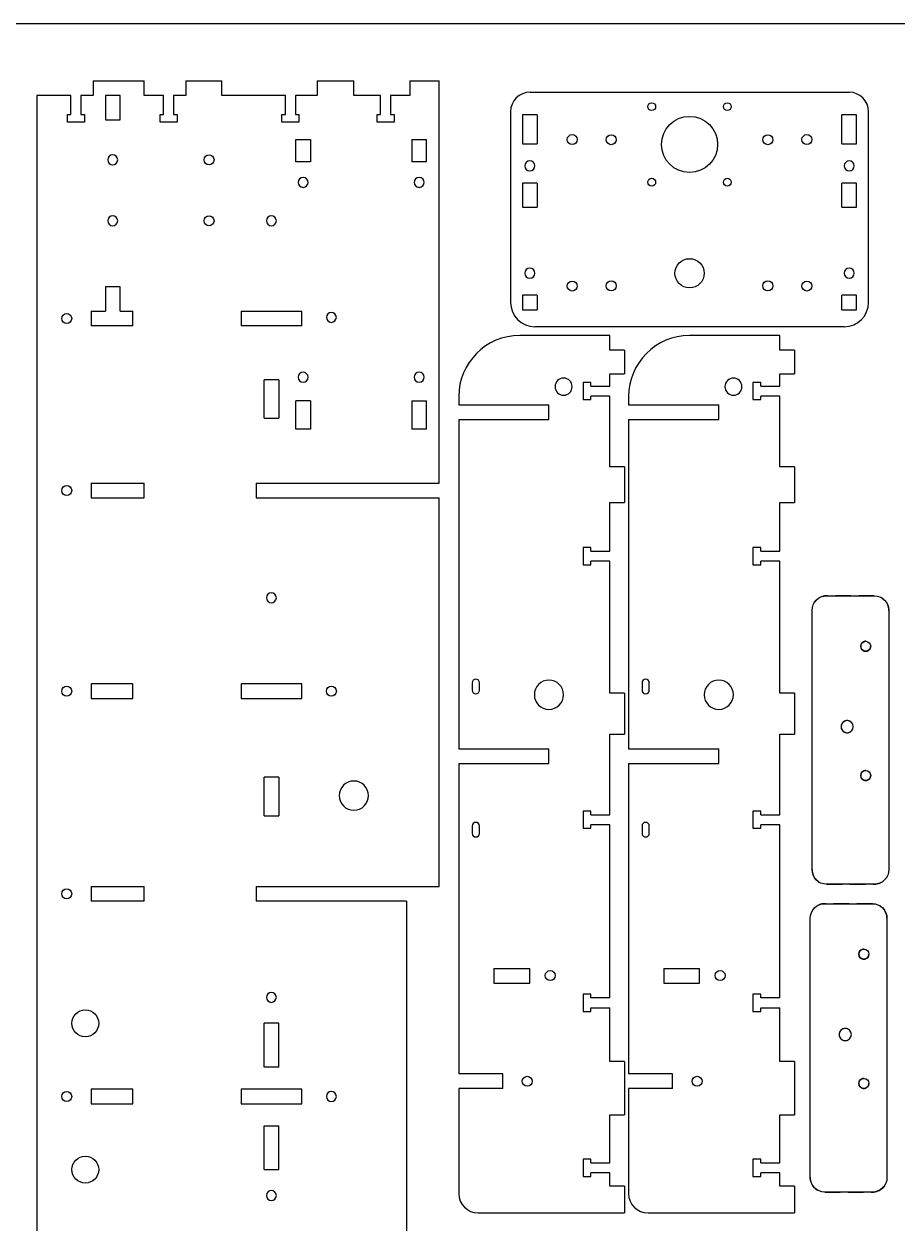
# Model space of a CAD drawing. Header units: millimetres. Extents: x -2614 to 1371, y 670 to 4202.
# Drawn here: x -543.2 to -185.1, y 1061.4 to 1553 of the extents above; entities that cross this region are included whole.
import ezdxf

# ---------------------------------------------------------------- set-up
doc = ezdxf.new("R2010")
doc.units = ezdxf.units.MM
doc.linetypes.add('HIDDEN', pattern=[9.525, 6.35, -3.175])
doc.layers.get('0').update_dxf_attribs({"lineweight": 70})
doc.layers.add('Hidden', color=7, linetype='HIDDEN', lineweight=70)

msp = doc.modelspace()

# ---------------------------------------------------------------- linework, layer by layer
at = {"color": 7, "lineweight": -3}
for p, q in [((79.07, 1553.05), (-1140.13, 1553.05)), ((-514.85, 1529.74), (-493.95, 1529.74)), ((-514.85, 1529.74), (-514.85, 1523.74)), ((-493.95, 1523.74), (-493.95, 1529.74)), ((-476.85, 1529.74), (-462.03, 1529.74)), ((-476.85, 1529.74), (-476.85, 1523.74)), ((-462.03, 1523.74), (-462.03, 1529.74)), ((-422.9, 1529.74), (-407.9, 1529.74)), ((-422.9, 1529.74), (-422.9, 1523.74)), ((-407.9, 1523.74), (-407.9, 1529.74)), ((-384.9, 1529.74), (-372.9, 1529.74)), ((-384.9, 1529.74), (-384.9, 1523.74)), ((-372.9, 1364.74), (-372.9, 1529.74)), ((-335.64, 1525.07), (-204.78, 1525.07)), ((-523.95, 1523.74), (-537.9, 1523.74)), ((-537.9, 1523.74), (-537.9, 702.74)), ((-523.95, 1515.94), (-523.95, 1523.74)), ((-514.85, 1523.74), (-519.85, 1523.74)), ((-519.85, 1523.74), (-519.85, 1515.94)), ((-509.8, 1523.74), (-509.8, 1513.74)), ((-503.8, 1523.74), (-509.8, 1523.74)), ((-503.8, 1513.74), (-503.8, 1523.74)), ((-485.95, 1523.74), (-493.95, 1523.74)), ((-485.95, 1515.94), (-485.95, 1523.74)), ((-476.85, 1523.74), (-481.85, 1523.74)), ((-481.85, 1523.74), (-481.85, 1515.94)), ((-435.95, 1523.74), (-462.03, 1523.74)), ((-435.95, 1515.94), (-435.95, 1523.74)), ((-422.9, 1523.74), (-431.85, 1523.74)), ((-431.85, 1523.74), (-431.85, 1515.94)), ((-396.95, 1523.74), (-407.9, 1523.74)), ((-396.95, 1515.94), (-396.95, 1523.74)), ((-384.9, 1523.74), (-392.85, 1523.74)), ((-392.85, 1523.74), (-392.85, 1515.94)), ((-525.4, 1512.74), (-525.4, 1515.94)), ((-525.4, 1515.94), (-523.95, 1515.94)), ((-519.85, 1515.94), (-518.4, 1515.94)), ((-518.4, 1515.94), (-518.4, 1512.74)), ((-487.4, 1512.74), (-487.4, 1515.94)), ((-487.4, 1515.94), (-485.95, 1515.94)), ((-481.85, 1515.94), (-480.4, 1515.94)), ((-480.4, 1515.94), (-480.4, 1512.74)), ((-437.4, 1512.74), (-437.4, 1515.94)), ((-437.4, 1515.94), (-435.95, 1515.94)), ((-431.85, 1515.94), (-430.4, 1515.94)), ((-430.4, 1515.94), (-430.4, 1512.74)), ((-398.4, 1512.74), (-398.4, 1515.94)), ((-398.4, 1515.94), (-396.95, 1515.94)), ((-392.85, 1515.94), (-391.4, 1515.94)), ((-391.4, 1515.94), (-391.4, 1512.74)), ((-343.64, 1517.07), (-343.64, 1438.87)), ((-338.71, 1515.84), (-338.71, 1503.85)), ((-332.71, 1515.84), (-338.71, 1515.84)), ((-332.71, 1515.84), (-332.71, 1503.85)), ((-207.71, 1503.85), (-207.71, 1515.84)), ((-201.71, 1515.84), (-207.71, 1515.84)), ((-201.71, 1503.85), (-201.71, 1515.84)), ((-196.78, 1438.87), (-196.78, 1517.07)), ((-518.4, 1512.74), (-525.4, 1512.74)), ((-509.8, 1513.74), (-503.8, 1513.74)), ((-480.4, 1512.74), (-487.4, 1512.74)), ((-430.4, 1512.74), (-437.4, 1512.74)), ((-391.4, 1512.74), (-398.4, 1512.74)), ((-431.7, 1505.63), (-425.73, 1505.63)), ((-431.7, 1496.47), (-431.7, 1505.63)), ((-425.73, 1505.63), (-425.73, 1496.47)), ((-384.1, 1505.7), (-378.1, 1505.7)), ((-384.1, 1505.7), (-384.1, 1496.55)), ((-378.1, 1496.55), (-378.1, 1505.7)), ((-338.71, 1503.85), (-332.71, 1503.85)), ((-207.71, 1503.85), (-201.71, 1503.85)), ((-425.73, 1496.47), (-431.7, 1496.47)), ((-378.1, 1496.55), (-384.1, 1496.55)), ((-332.71, 1487.79), (-338.71, 1487.79)), ((-338.71, 1487.79), (-338.71, 1477.92)), ((-332.71, 1487.79), (-332.71, 1477.92)), ((-207.71, 1477.92), (-207.71, 1487.79)), ((-201.71, 1487.79), (-207.71, 1487.79)), ((-201.71, 1477.92), (-201.71, 1487.79)), ((-338.71, 1477.92), (-332.71, 1477.92)), ((-207.71, 1477.92), (-201.71, 1477.92)), ((-509.8, 1445.24), (-509.8, 1435.24)), ((-503.8, 1445.24), (-509.8, 1445.24)), ((-503.8, 1435.24), (-503.8, 1445.24)), ((-332.71, 1441.86), (-338.71, 1441.86)), ((-338.71, 1441.86), (-338.71, 1435.86)), ((-332.71, 1441.86), (-332.71, 1435.86)), ((-207.71, 1435.86), (-207.71, 1441.86)), ((-201.71, 1441.86), (-207.71, 1441.86)), ((-201.71, 1435.86), (-201.71, 1441.86)), ((-338.71, 1435.86), (-332.71, 1435.86)), ((-207.71, 1435.86), (-201.71, 1435.86)), ((-515.62, 1435.24), (-515.62, 1429.24)), ((-515.62, 1435.24), (-509.8, 1435.24)), ((-503.8, 1435.24), (-498.54, 1435.24)), ((-498.54, 1429.24), (-498.54, 1435.24)), ((-454.18, 1435.24), (-429.18, 1435.24)), ((-454.18, 1435.24), (-454.18, 1429.24)), ((-429.18, 1429.24), (-429.18, 1435.24)), ((-498.54, 1429.24), (-515.62, 1429.24)), ((-429.18, 1429.24), (-454.18, 1429.24)), ((-206.78, 1428.87), (-333.64, 1428.87)), ((-302.86, 1425.31), (-339.87, 1425.31)), ((-302.86, 1419.31), (-302.86, 1425.31)), ((-233.2, 1425.31), (-270.21, 1425.31)), ((-233.2, 1419.31), (-233.2, 1425.31)), ((-296.86, 1419.31), (-302.86, 1419.31)), ((-296.86, 1419.31), (-296.86, 1409.56)), ((-227.2, 1419.31), (-233.2, 1419.31)), ((-227.2, 1419.31), (-227.2, 1409.56)), ((-444.73, 1391.39), (-444.73, 1407.19)), ((-438.73, 1407.19), (-444.73, 1407.19)), ((-438.73, 1407.19), (-438.73, 1391.39)), ((-302.86, 1409.56), (-296.86, 1409.56)), ((-302.86, 1404.56), (-302.86, 1409.56)), ((-233.2, 1409.56), (-227.2, 1409.56)), ((-233.2, 1404.56), (-233.2, 1409.56)), ((-313.86, 1406.01), (-313.86, 1399.01)), ((-310.66, 1406.01), (-313.86, 1406.01)), ((-310.66, 1404.56), (-310.66, 1406.01)), ((-310.66, 1404.56), (-302.86, 1404.56)), ((-244.2, 1406.01), (-244.2, 1399.01)), ((-241, 1406.01), (-244.2, 1406.01)), ((-241, 1404.56), (-241, 1406.01)), ((-241, 1404.56), (-233.2, 1404.56)), ((-431.7, 1386.84), (-431.7, 1398.46)), ((-425.7, 1398.46), (-431.7, 1398.46)), ((-425.7, 1398.46), (-425.7, 1386.84)), ((-384.1, 1398.53), (-378.1, 1398.53)), ((-384.1, 1398.53), (-384.1, 1386.92)), ((-378.1, 1386.92), (-378.1, 1398.53)), ((-364.87, 1400.31), (-364.87, 1396.82)), ((-364.87, 1396.82), (-327.86, 1396.82)), ((-327.86, 1390.82), (-327.86, 1396.82)), ((-313.86, 1399.01), (-310.66, 1399.01)), ((-310.66, 1399.01), (-310.66, 1400.46)), ((-302.86, 1400.46), (-310.66, 1400.46)), ((-302.86, 1371.46), (-302.86, 1400.46)), ((-295.21, 1400.31), (-295.21, 1396.82)), ((-295.21, 1396.82), (-258.2, 1396.82)), ((-258.2, 1390.82), (-258.2, 1396.82)), ((-244.2, 1399.01), (-241, 1399.01)), ((-241, 1399.01), (-241, 1400.46)), ((-233.2, 1400.46), (-241, 1400.46)), ((-233.2, 1371.46), (-233.2, 1400.46)), ((-444.73, 1391.39), (-438.73, 1391.39)), ((-425.7, 1386.84), (-431.7, 1386.84)), ((-378.1, 1386.92), (-384.1, 1386.92)), ((-364.87, 1390.82), (-327.86, 1390.82)), ((-364.87, 1390.82), (-364.87, 1255.82)), ((-295.21, 1390.82), (-258.2, 1390.82)), ((-295.21, 1390.82), (-295.21, 1255.82)), ((-296.86, 1371.46), (-302.86, 1371.46)), ((-296.86, 1371.46), (-296.86, 1356.87)), ((-227.2, 1371.46), (-233.2, 1371.46)), ((-227.2, 1371.46), (-227.2, 1356.87)), ((-515.62, 1364.74), (-515.62, 1358.74)), ((-515.62, 1364.74), (-493.95, 1364.74)), ((-493.95, 1358.74), (-493.95, 1364.74)), ((-447.9, 1364.74), (-447.9, 1358.74)), ((-447.9, 1364.74), (-372.9, 1364.74)), ((-515.62, 1358.74), (-493.95, 1358.74)), ((-447.9, 1358.74), (-372.9, 1358.74)), ((-372.9, 1199.34), (-372.9, 1358.74)), ((-302.86, 1336.87), (-302.86, 1356.87)), ((-302.86, 1356.87), (-296.86, 1356.87)), ((-233.2, 1336.87), (-233.2, 1356.87)), ((-233.2, 1356.87), (-227.2, 1356.87)), ((-313.86, 1338.32), (-313.86, 1331.32)), ((-310.66, 1338.32), (-313.86, 1338.32)), ((-310.66, 1336.87), (-310.66, 1338.32)), ((-244.2, 1338.32), (-244.2, 1331.32)), ((-241, 1338.32), (-244.2, 1338.32)), ((-241, 1336.87), (-241, 1338.32)), ((-310.66, 1336.87), (-302.86, 1336.87)), ((-310.66, 1331.32), (-310.66, 1332.77)), ((-302.86, 1332.77), (-310.66, 1332.77)), ((-302.86, 1278.59), (-302.86, 1332.77)), ((-241, 1336.87), (-233.2, 1336.87)), ((-241, 1331.32), (-241, 1332.77)), ((-233.2, 1332.77), (-241, 1332.77)), ((-233.2, 1278.59), (-233.2, 1332.77)), ((-313.86, 1331.32), (-310.66, 1331.32)), ((-244.2, 1331.32), (-241, 1331.32)), ((-213.97, 1318.55), (-194.47, 1318.55)), ((-219.97, 1206.27), (-219.97, 1312.55)), ((-188.47, 1312.55), (-188.47, 1206.27)), ((-515.62, 1282.44), (-515.62, 1276.44)), ((-498.54, 1282.44), (-515.62, 1282.44)), ((-498.54, 1276.44), (-498.54, 1282.44)), ((-454.18, 1282.44), (-454.18, 1276.44)), ((-429.18, 1282.44), (-454.18, 1282.44)), ((-429.18, 1276.44), (-429.18, 1282.44)), ((-359.37, 1282.89), (-359.37, 1279.89)), ((-356.37, 1279.89), (-356.37, 1282.89)), ((-296.86, 1278.59), (-302.86, 1278.59)), ((-296.86, 1278.59), (-296.86, 1261.85)), ((-289.71, 1282.89), (-289.71, 1279.89)), ((-286.71, 1279.89), (-286.71, 1282.89)), ((-227.2, 1278.59), (-233.2, 1278.59)), ((-227.2, 1278.59), (-227.2, 1261.85)), ((-515.62, 1276.44), (-498.54, 1276.44)), ((-454.18, 1276.44), (-429.18, 1276.44)), ((-302.86, 1228.79), (-302.86, 1261.85)), ((-302.86, 1261.85), (-296.86, 1261.85)), ((-233.2, 1228.79), (-233.2, 1261.85)), ((-233.2, 1261.85), (-227.2, 1261.85)), ((-364.87, 1255.82), (-327.86, 1255.82)), ((-327.86, 1249.82), (-327.86, 1255.82)), ((-295.21, 1255.82), (-258.2, 1255.82)), ((-258.2, 1249.82), (-258.2, 1255.82)), ((-364.87, 1249.82), (-327.86, 1249.82)), ((-364.87, 1249.82), (-364.87, 1122.47)), ((-295.21, 1249.82), (-258.2, 1249.82)), ((-295.21, 1249.82), (-295.21, 1122.47)), ((-444.73, 1228.39), (-444.73, 1244.19)), ((-438.73, 1244.19), (-444.73, 1244.19)), ((-438.73, 1244.19), (-438.73, 1228.39)), ((-310.66, 1230.24), (-313.86, 1230.24)), ((-313.86, 1230.24), (-313.86, 1223.24)), ((-310.66, 1228.79), (-310.66, 1230.24)), ((-241, 1230.24), (-244.2, 1230.24)), ((-244.2, 1230.24), (-244.2, 1223.24)), ((-241, 1228.79), (-241, 1230.24)), ((-444.73, 1228.39), (-438.73, 1228.39)), ((-310.66, 1228.79), (-302.86, 1228.79)), ((-310.66, 1223.24), (-310.66, 1224.69)), ((-302.86, 1224.69), (-310.66, 1224.69)), ((-302.86, 1153.7), (-302.86, 1224.69)), ((-241, 1228.79), (-233.2, 1228.79)), ((-241, 1223.24), (-241, 1224.69)), ((-233.2, 1224.69), (-241, 1224.69)), ((-233.2, 1153.7), (-233.2, 1224.69)), ((-359.37, 1224.15), (-359.37, 1221.15)), ((-356.37, 1221.15), (-356.37, 1224.15)), ((-313.86, 1223.24), (-310.66, 1223.24)), ((-289.71, 1224.15), (-289.71, 1221.15)), ((-286.71, 1221.15), (-286.71, 1224.15)), ((-244.2, 1223.24), (-241, 1223.24)), ((-194.47, 1200.27), (-213.97, 1200.27)), ((-515.62, 1199.34), (-515.62, 1193.34)), ((-515.62, 1199.34), (-493.95, 1199.34)), ((-493.95, 1193.34), (-493.95, 1199.34)), ((-447.9, 1199.34), (-447.9, 1193.34)), ((-447.9, 1199.34), (-372.9, 1199.34)), ((-493.95, 1193.34), (-515.62, 1193.34)), ((-386.3, 1193.34), (-447.9, 1193.34)), ((-386.3, 1193.34), (-386.3, 1033.14)), ((-214.73, 1192.3), (-195.23, 1192.3)), ((-220.73, 1080.02), (-220.73, 1186.3)), ((-189.23, 1186.3), (-189.23, 1080.02)), ((-350.43, 1165.72), (-335.77, 1165.72)), ((-350.43, 1165.72), (-350.43, 1159.72)), ((-335.77, 1159.72), (-335.77, 1165.72)), ((-280.77, 1165.72), (-266.11, 1165.72)), ((-280.77, 1165.72), (-280.77, 1159.72)), ((-266.11, 1159.72), (-266.11, 1165.72)), ((-350.43, 1159.72), (-335.77, 1159.72)), ((-280.77, 1159.72), (-266.11, 1159.72)), ((-313.86, 1155.15), (-313.86, 1148.15)), ((-310.66, 1155.15), (-313.86, 1155.15)), ((-310.66, 1153.7), (-310.66, 1155.15)), ((-302.86, 1153.7), (-310.66, 1153.7)), ((-244.2, 1155.15), (-244.2, 1148.15)), ((-241, 1155.15), (-244.2, 1155.15)), ((-241, 1153.7), (-241, 1155.15)), ((-233.2, 1153.7), (-241, 1153.7)), ((-313.86, 1148.15), (-310.66, 1148.15)), ((-310.66, 1149.6), (-302.86, 1149.6)), ((-310.66, 1148.15), (-310.66, 1149.6)), ((-302.86, 1127.62), (-302.86, 1149.6)), ((-244.2, 1148.15), (-241, 1148.15)), ((-241, 1149.6), (-233.2, 1149.6)), ((-241, 1148.15), (-241, 1149.6)), ((-233.2, 1127.62), (-233.2, 1149.6)), ((-444.73, 1125.24), (-444.73, 1143.24)), ((-438.73, 1143.24), (-444.73, 1143.24)), ((-438.73, 1125.24), (-438.73, 1143.24)), ((-296.86, 1127.62), (-302.86, 1127.62)), ((-296.86, 1127.62), (-296.86, 1105.77)), ((-227.2, 1127.62), (-233.2, 1127.62)), ((-227.2, 1127.62), (-227.2, 1105.77)), ((-438.73, 1125.24), (-444.73, 1125.24)), ((-346.85, 1122.47), (-364.87, 1122.47)), ((-346.85, 1116.47), (-346.85, 1122.47)), ((-277.19, 1122.47), (-295.21, 1122.47)), ((-277.19, 1116.47), (-277.19, 1122.47)), ((-498.54, 1116.24), (-515.62, 1116.24)), ((-515.62, 1116.24), (-515.62, 1110.24)), ((-498.54, 1110.24), (-498.54, 1116.24)), ((-454.18, 1116.24), (-454.18, 1110.24)), ((-429.18, 1116.24), (-454.18, 1116.24)), ((-429.18, 1110.24), (-429.18, 1116.24)), ((-346.85, 1116.47), (-364.87, 1116.47)), ((-364.87, 1116.47), (-364.87, 1073.48)), ((-277.19, 1116.47), (-295.21, 1116.47)), ((-295.21, 1116.47), (-295.21, 1073.48)), ((-515.62, 1110.24), (-498.54, 1110.24)), ((-454.18, 1110.24), (-429.18, 1110.24)), ((-302.86, 1105.77), (-296.86, 1105.77)), ((-302.86, 1086.03), (-302.86, 1105.77)), ((-233.2, 1105.77), (-227.2, 1105.77)), ((-233.2, 1086.03), (-233.2, 1105.77)), ((-444.73, 1083.24), (-444.73, 1101.24)), ((-444.73, 1101.24), (-438.73, 1101.24)), ((-438.73, 1083.24), (-438.73, 1101.24)), ((-313.86, 1087.48), (-313.86, 1080.48)), ((-310.66, 1087.48), (-313.86, 1087.48)), ((-310.66, 1086.03), (-310.66, 1087.48)), ((-244.2, 1087.48), (-244.2, 1080.48)), ((-241, 1087.48), (-244.2, 1087.48)), ((-241, 1086.03), (-241, 1087.48)), ((-444.73, 1083.24), (-438.73, 1083.24)), ((-310.66, 1086.03), (-302.86, 1086.03)), ((-310.66, 1080.48), (-310.66, 1081.93)), ((-302.86, 1081.93), (-310.66, 1081.93)), ((-302.86, 1076.48), (-302.86, 1081.93)), ((-241, 1086.03), (-233.2, 1086.03)), ((-241, 1080.48), (-241, 1081.93)), ((-233.2, 1081.93), (-241, 1081.93)), ((-233.2, 1076.48), (-233.2, 1081.93)), ((-313.86, 1080.48), (-310.66, 1080.48)), ((-244.2, 1080.48), (-241, 1080.48)), ((-296.85, 1076.48), (-302.86, 1076.48)), ((-296.85, 1076.48), (-296.86, 1065.48)), ((-227.19, 1076.48), (-233.2, 1076.48)), ((-227.19, 1076.48), (-227.2, 1065.48)), ((-195.23, 1074.02), (-214.73, 1074.02)), ((-356.87, 1065.48), (-296.86, 1065.48)), ((-287.21, 1065.48), (-227.2, 1065.48))]:
    msp.add_line(p, q, dxfattribs=at)
for centre, radius in [((-285.71, 1519.15), 1.6), ((-254.71, 1519.15), 1.6), ((-270.21, 1503.66), 11.5), ((-318.33, 1505.65), 2.05), ((-302.33, 1505.6), 2.05), ((-238.09, 1505.6), 2.05), ((-222.09, 1505.65), 2.05), ((-467.3, 1497.34), 2.05), ((-285.71, 1488.16), 1.6), ((-254.71, 1488.16), 1.6), ((-467.3, 1472.34), 2.05), ((-270.21, 1450.81), 6), ((-318.33, 1445.58), 2.05), ((-302.33, 1445.68), 2.05), ((-238.09, 1445.68), 2.05), ((-222.09, 1445.58), 2.05), ((-525.67, 1432.24), 2.05), ((-525.67, 1361.74), 2.05), ((-525.67, 1279.44), 2.05), ((-417.13, 1279.44), 2.05), ((-525.67, 1196.34), 2.05), ((-327.34, 1162.82), 2.05), ((-257.68, 1162.82), 2.05), ((-518.04, 1143.24), 5.5), ((-336.78, 1119.47), 2.05), ((-267.12, 1119.47), 2.05), ((-525.67, 1113.24), 2.05), ((-518.04, 1083.24), 5.5)]:
    msp.add_circle(centre, radius, dxfattribs=at)
at = {"color": 7, "lineweight": -3, "extrusion": (2.83275e-16, 2.43736e-31, -1)}
for centre in [(506.8, 1497.34), (506.8, 1472.34), (441.73, 1472.34), (417.13, 1432.74), (441.73, 1317.74), (441.73, 1153.88), (417.13, 1113.24), (441.73, 1072.6)]:
    msp.add_circle(centre, 2.05, dxfattribs=at)
at = {"color": 7, "lineweight": -3, "extrusion": (-5.96745e-15, -9.44261e-15, -1)}
for centre in [(335.71, 1494.84), (204.71, 1494.84), (335.71, 1450.87), (204.71, 1450.87)]:
    msp.add_circle(centre, 2.05, dxfattribs=at)
at = {"color": 7, "lineweight": -3, "extrusion": (2.83275e-16, 2.27294e-31, -1)}
for centre in [(428.7, 1488.11), (381.1, 1488.11), (428.7, 1408.18), (381.1, 1408.18)]:
    msp.add_circle(centre, 2.05, dxfattribs=at)
at = {"color": 7, "lineweight": -3, "extrusion": (3.05311e-16, -3.28949e-31, -1)}
for centre, radius in [((321.86, 1404.32), 3.5), ((252.2, 1404.32), 3.5), ((327.87, 1277.98), 6), ((258.21, 1277.98), 6)]:
    msp.add_circle(centre, radius, dxfattribs=at)
at = {"color": 7, "lineweight": -3, "extrusion": (3.48453e-15, -7.27213e-30, -1)}
msp.add_circle((407.9, 1236.61), 6, dxfattribs=at)
at = {"color": 7, "lineweight": -3}
for centre, radius, start, end in [((-335.64, 1517.07), 8, 90, 180), ((-204.78, 1517.07), 8, 0, 90), ((-333.64, 1438.87), 10, 180, 270), ((-206.78, 1438.87), 10, 270, 360), ((-339.87, 1400.31), 25, 90, 180), ((-270.21, 1400.31), 25, 90, 180), ((-357.87, 1282.89), 1.5, 0, 180), ((-288.21, 1282.89), 1.5, 0, 180), ((-357.87, 1279.89), 1.5, 180, 0), ((-288.21, 1279.89), 1.5, 180, 0), ((-357.87, 1224.15), 1.5, 0, 180), ((-288.21, 1224.15), 1.5, 0, 180), ((-357.87, 1221.15), 1.5, 180, 0), ((-288.21, 1221.15), 1.5, 180, 0), ((-356.87, 1073.48), 8, 180, 269.9938), ((-287.21, 1073.48), 8, 180, 269.9938)]:
    msp.add_arc(centre, radius, start, end, dxfattribs=at)
at = {"color": 7, "lineweight": -3, "extrusion": (0, 0, -1)}
for centre, start_param, end_param in [((-213.97, 1312.55), 0, 1.570796), ((-194.47, 1312.55), 1.570796, 3.141593), ((-213.97, 1206.27), 4.712389, 6.283185), ((-194.47, 1206.27), 3.141593, 4.712389), ((-214.73, 1186.3), 0, 1.570796), ((-195.23, 1186.3), 1.570796, 3.141593), ((-214.73, 1080.02), 4.712389, 6.283185), ((-195.23, 1080.02), 3.141593, 4.712389)]:
    msp.add_ellipse(centre, major_axis=(-6, 0), ratio=1, start_param=start_param, end_param=end_param, dxfattribs=at)
at = {"color": 7, "lineweight": -3}
for centre in [(-197.97, 1297.86), (-197.97, 1244.86), (-198.73, 1171.6), (-198.73, 1118.6)]:
    msp.add_ellipse(centre, major_axis=(2.05, 0), ratio=1, dxfattribs=at)
at = {"color": 7, "lineweight": -3, "extrusion": (0, 0, -1)}
for centre in [(-205.58, 1264.89), (-206.35, 1138.64)]:
    msp.add_ellipse(centre, major_axis=(-2.5, 0), ratio=1, dxfattribs=at)
at = {"layer": 'Hidden', "lineweight": -3}
for p, q in [((-431.7, 1386.84), (-431.7, 1386.84)), ((-425.7, 1386.84), (-425.7, 1386.84)), ((-384.1, 1386.92), (-384.1, 1386.92)), ((-378.1, 1386.92), (-378.1, 1386.92)), ((-515.62, 1364.74), (-515.62, 1364.74)), ((-493.95, 1364.74), (-493.95, 1364.74)), ((-515.62, 1358.74), (-515.62, 1358.74)), ((-493.95, 1358.74), (-493.95, 1358.74)), ((-213.97, 1318.55), (-213.97, 1318.55)), ((-194.47, 1318.55), (-213.97, 1318.55)), ((-194.47, 1318.55), (-194.47, 1318.55)), ((-219.97, 1312.55), (-219.97, 1312.55)), ((-188.47, 1312.55), (-188.47, 1312.55)), ((-219.97, 1206.27), (-219.97, 1206.27)), ((-188.47, 1206.27), (-188.47, 1206.27)), ((-213.97, 1200.27), (-194.47, 1200.27)), ((-213.97, 1200.27), (-213.97, 1200.27)), ((-194.47, 1200.27), (-194.47, 1200.27)), ((-515.62, 1199.34), (-515.62, 1199.34)), ((-493.95, 1199.34), (-493.95, 1199.34)), ((-515.62, 1193.34), (-515.62, 1193.34)), ((-493.95, 1193.34), (-493.95, 1193.34)), ((-214.73, 1192.3), (-214.73, 1192.3)), ((-195.23, 1192.3), (-214.73, 1192.3)), ((-195.23, 1192.3), (-195.23, 1192.3)), ((-220.73, 1186.3), (-220.73, 1186.3)), ((-189.23, 1186.3), (-189.23, 1186.3)), ((-220.73, 1080.02), (-220.73, 1080.02)), ((-189.23, 1080.02), (-189.23, 1080.02)), ((-214.73, 1074.02), (-195.23, 1074.02)), ((-214.73, 1074.02), (-214.73, 1074.02)), ((-195.23, 1074.02), (-195.23, 1074.02))]:
    msp.add_line(p, q, dxfattribs=at)
for centre, start_param, end_param in [((-213.97, 1312.55), 1.570796, 3.141593), ((-194.47, 1312.55), 0, 1.570796), ((-213.97, 1206.27), 3.141593, 4.712389), ((-194.47, 1206.27), 4.712389, 6.283185), ((-214.73, 1186.3), 1.570796, 3.141593), ((-195.23, 1186.3), 0, 1.570796), ((-214.73, 1080.02), 3.141593, 4.712389), ((-195.23, 1080.02), 4.712389, 6.283185)]:
    msp.add_ellipse(centre, major_axis=(6, 0), ratio=1, start_param=start_param, end_param=end_param, dxfattribs=at)
at = {"layer": 'Hidden', "lineweight": -3, "extrusion": (0, 0, -1)}
for centre, major_axis in [((-197.97, 1297.86), (-2.05, 0)), ((-205.58, 1264.89), (-2.5, 0)), ((-197.97, 1244.86), (-2.05, 0)), ((-198.73, 1171.6), (-2.05, 0)), ((-206.35, 1138.64), (-2.5, 0)), ((-198.73, 1118.6), (-2.05, 0))]:
    msp.add_ellipse(centre, major_axis=major_axis, ratio=1, dxfattribs=at)

doc.saveas('drawing.dxf')
